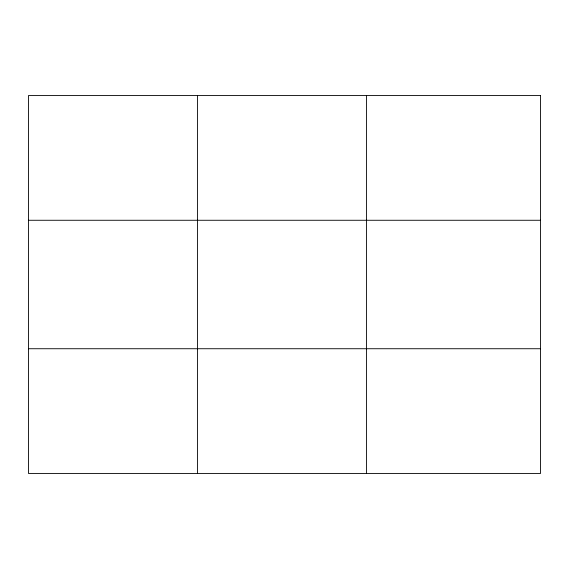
<?xml version="1.0" encoding="UTF-8"?>
<svg xmlns="http://www.w3.org/2000/svg" width="569" height="569" viewBox="0 0 569 569"><rect width="100%" height="100%" fill="white"/><g stroke="black" fill="none" stroke-linecap="round" stroke-linejoin="round"><path stroke-width="0.85" d="M197.443 473.422L197.443 95.578M366.436 473.422L366.436 95.578M28.45 220.267L540.55 220.267M28.45 348.733L540.55 348.733M540.55 95.578L540.55 473.422L28.45 473.422L28.45 95.578L540.55 95.578"/></g></svg>
